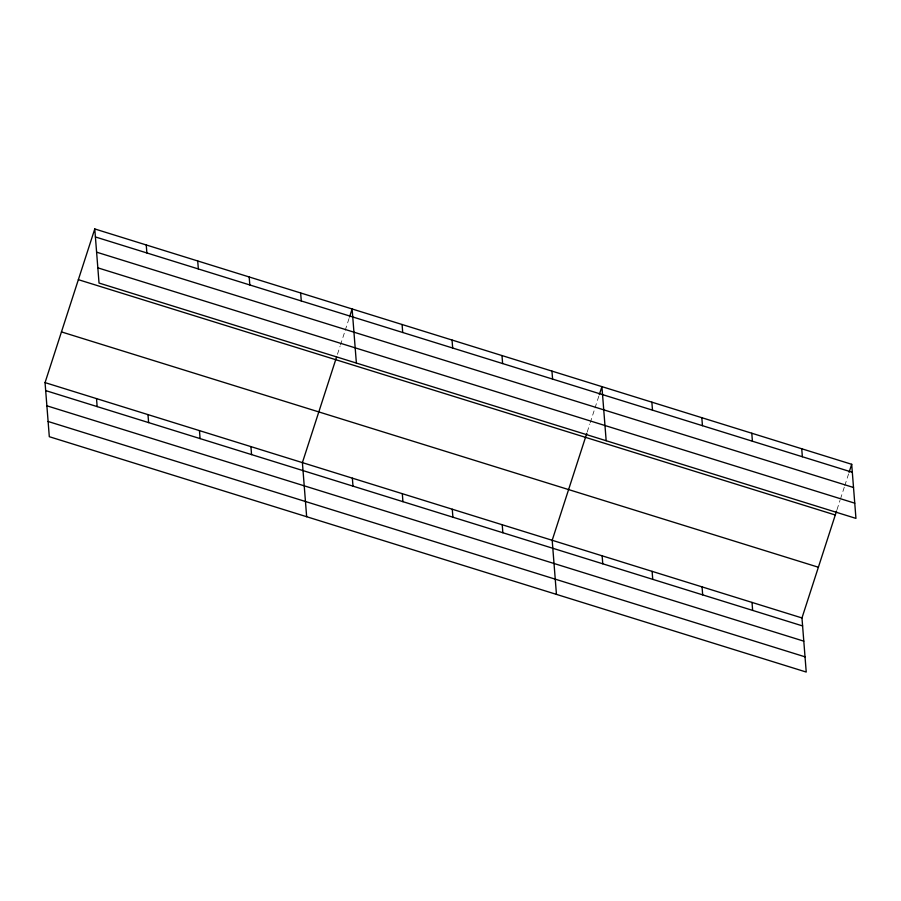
<?xml version="1.0" encoding="UTF-8"?>
<svg xmlns="http://www.w3.org/2000/svg" width="901" height="901" viewBox="0 0 901 901"><rect width="100%" height="100%" fill="white"/><g stroke="black" fill="none" stroke-linecap="round" stroke-linejoin="round"><path stroke-width="0.68" stroke-dasharray="4.5 3.38" d="M337.447 354.341L340.037 346.333M340.465 345.004L344.79 331.658M345.218 330.329L349.532 316.983M587.227 432.007L589.817 423.999M590.245 422.659L594.57 409.313M594.998 407.984L598.883 395.978M837.006 509.662L840.036 500.325M840.464 498.985L844.35 486.979M844.789 485.65L848.674 473.633"/><path stroke-width="1.35" d="M836.578 511.002L801.969 617.951L806.226 672.045L49.307 436.703L45.05 382.61L94.774 228.955L851.693 464.297L855.95 518.39L99.031 283.049L94.774 228.955M336.58 357.01L302.398 462.63L306.655 516.723M349.532 316.983L352.122 308.975L356.379 363.069M586.799 433.336L552.189 540.285L556.446 594.378M599.323 394.638L601.913 386.63L606.17 440.724M849.102 472.304L851.693 464.297M95.405 236.952L852.323 472.282M96.598 252.167L853.517 487.497M97.837 267.845L854.756 503.175M78.364 279.67L835.283 515M61.459 331.906L818.378 567.236M45.05 382.61L801.969 617.951M45.681 390.595L802.6 625.936M46.875 405.81L803.793 641.152M48.113 421.488L805.032 656.829M801.732 448.766L802.363 456.751M751.783 433.235L752.414 441.22M752.008 602.409L752.639 610.405M701.823 417.704L702.453 425.689M702.059 586.878L702.679 594.874M651.862 402.173L652.493 410.158M652.099 571.347L652.729 579.343M602.138 555.816L602.769 563.801M551.953 371.099L552.583 379.096M501.992 355.568L502.623 363.553M502.229 524.754L502.859 532.739M452.043 340.037L452.674 348.023M452.268 509.223L452.899 517.208M402.083 324.506L402.713 332.492M402.319 493.692L402.938 501.677M352.359 478.161L352.989 486.146M300.652 292.971L301.283 300.957M249.183 276.967L249.814 284.953M250.929 446.626L251.559 454.611M197.713 260.963L198.344 268.949M199.459 430.622L200.09 438.607M146.244 244.959L146.874 252.956M147.989 414.618L148.62 422.603M96.52 398.614L97.15 406.599"/></g></svg>
